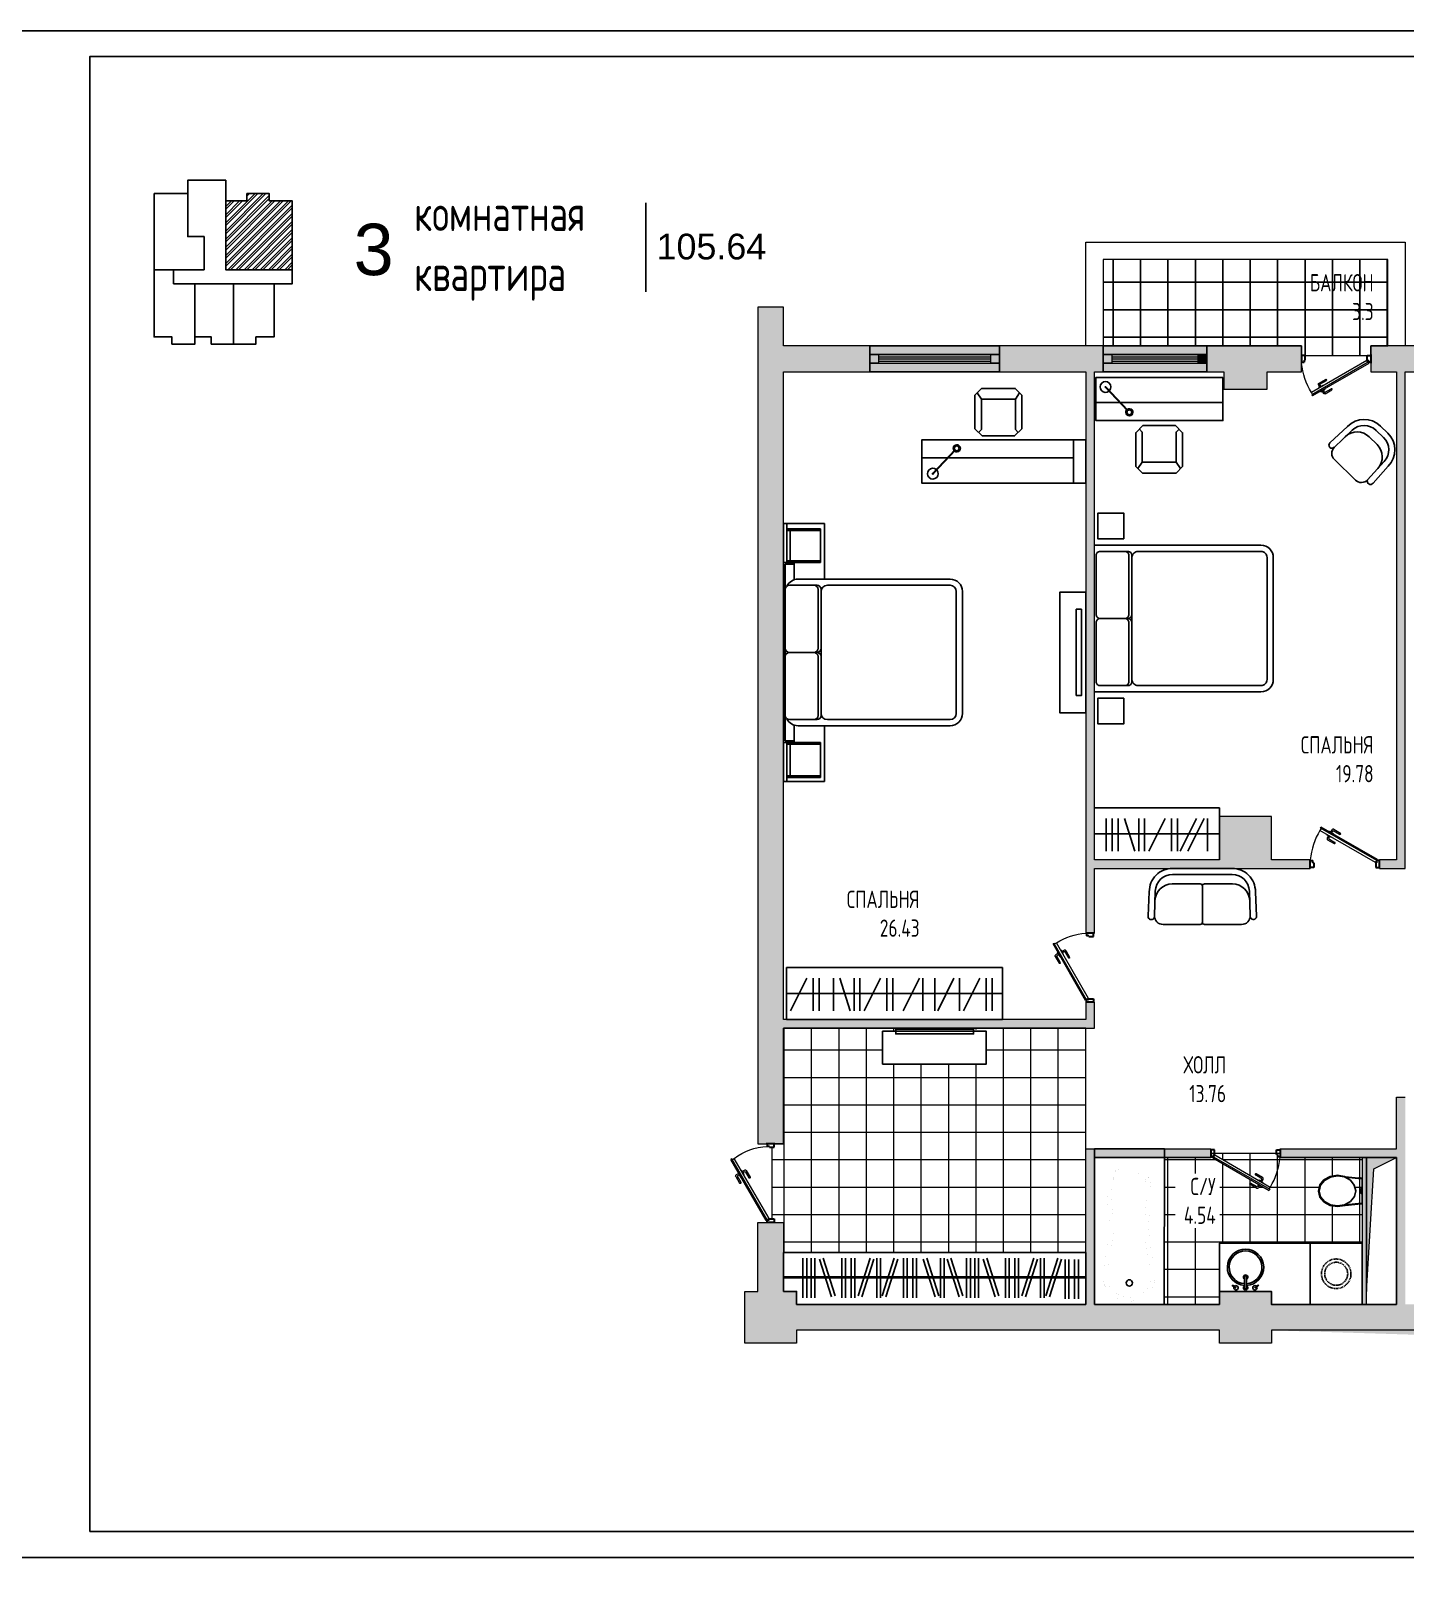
# Model space of a CAD drawing. Header units: millimetres. Extents: x -7516 to 14738, y -3327 to 3625.
# Drawn here: x 3608 to 3875.4, y 3325.3 to 3624.8 of the extents above; entities that cross this region are included whole.
import ezdxf

# ---------------------------------------------------------------- set-up
doc = ezdxf.new("R2010")
doc.units = ezdxf.units.MM
doc.header["$LTSCALE"] = 1.5
doc.linetypes.add('ACAD_ISO02W100', pattern=[15, 12, -3])
for name, color, linetype, lineweight in [('КАНАЛ', 38, 'Continuous', 30), ('новый план', 6, 'Continuous', 30), ('ОКОННЫЕ ПРОЕМЫ', 20, 'Continuous', 30), ('ОКОШКИ', 130, 'Continuous', 30), ('СТЕНЫ', 30, 'Continuous', 30)]:
    doc.layers.add(name, color=color, linetype=linetype, lineweight=lineweight)
for name, color, linetype in [('кафель', 9, 'Continuous'), ('МЕБЕЛЬ ОСНОВ', 7, 'Continuous'), ('Основные тонкие', 7, 'Continuous')]:
    doc.layers.add(name, color=color, linetype=linetype)
doc.styles.add('ARIAL', font='arial.ttf')
doc.styles.add('style1', font='txt.shx', dxfattribs={"width": 0.7, "height": 2.5})
doc.styles.add('СГЕНЕРИР_СТИЛЬ_1', font='txt.shx', dxfattribs={"width": 0.7})
pattern_1 = [(90, (-4742.482, -2686.2717), (-5.334, 0), []), (180, (-4742.482, -2686.2717), (-4e-16, -5.334), [])]

# ---------------------------------------------------------------- blocks, each defined once
blk = doc.blocks.new('двери наружные')
at = {"color": 0}
for p, q in [((3657.409, 2612.773), (3657.909, 2612.773)), ((3657.458, 2612.573), (3657.458, 2612.773)), ((3657.458, 2612.773), (3657.859, 2612.773)), ((3657.732, 2612.624), (3657.859, 2612.624)), ((3657.859, 2612.773), (3657.859, 2612.624)), ((3657.732, 2612.573), (3657.458, 2612.573)), ((3657.409, 2608.223), (3657.909, 2608.223)), ((3657.732, 2608.423), (3657.458, 2608.423)), ((3657.458, 2608.423), (3657.458, 2608.223)), ((3657.458, 2608.223), (3657.859, 2608.223)), ((3657.732, 2608.372), (3657.859, 2608.372)), ((3657.859, 2608.223), (3657.859, 2608.372))]:
    blk.add_line(p, q, dxfattribs=at)
at = {"color": 0, "lineweight": 9}
for p, q in [((3657.732, 2612.623), (3657.732, 2612.573)), ((3657.75, 2608.439), (3659.762, 2611.925)), ((3657.919, 2608.331), (3659.956, 2611.859)), ((3659.876, 2611.859), (3659.762, 2611.925)), ((3659.069, 2611.223), (3658.847, 2610.838)), ((3659.135, 2611.179), (3658.915, 2610.798)), ((3659.259, 2611.107), (3659.135, 2611.179)), ((3659.298, 2611.176), (3659.17, 2611.25)), ((3659.195, 2610.996), (3659.341, 2611.25)), ((3659.218, 2610.983), (3659.195, 2610.996)), ((3659.298, 2611.176), (3659.239, 2611.21)), ((3659.341, 2611.25), (3659.365, 2611.236)), ((3659.605, 2610.908), (3659.385, 2610.527)), ((3659.414, 2610.87), (3659.393, 2610.882)), ((3659.56, 2611.123), (3659.414, 2610.87)), ((3659.675, 2610.872), (3659.453, 2610.488)), ((3659.481, 2610.979), (3659.605, 2610.908)), ((3659.52, 2611.048), (3659.648, 2610.974)), ((3659.54, 2611.135), (3659.56, 2611.123)), ((3657.732, 2608.373), (3657.732, 2608.423)), ((3657.864, 2608.373), (3657.75, 2608.439)), ((3657.919, 2608.331), (3657.859, 2608.365))]:
    blk.add_line(p, q, dxfattribs=at)
at = {"color": 0, "lineweight": 0}
for p, q in [((3657.859, 2608.365), (3659.897, 2611.894)), ((3659.897, 2611.894), (3659.956, 2611.859))]:
    blk.add_line(p, q, dxfattribs=at)
at = {"color": 0}
blk.add_circle((3657.784, 2608.394), 0.0212, dxfattribs=at)
at = {"color": 0, "lineweight": 0}
blk.add_arc((3657.741, 2609.364), 3.262, 51.71073, 87.89272, dxfattribs=at)
at = {"color": 0, "lineweight": 9}
for centre, major_axis, start_param, end_param in [((3658.881, 2610.818), (-0.0381, -0.0102), 5.497787, 8.63938), ((3659.133, 2611.186), (0.0192, -0.0715), 2.356194, 3.926991), ((3659.611, 2610.91), (-0.0715, -0.0192), 2.356194, 3.926991), ((3659.419, 2610.507), (-0.0381, -0.0102), 5.497787, 8.63938)]:
    blk.add_ellipse(centre, major_axis=major_axis, ratio=1, start_param=start_param, end_param=end_param, dxfattribs=at)
blk = doc.blocks.new('дв.внутренние')
at = {"color": 7}
for p, q in [((3645.724, 2613.176), (3645.724, 2612.676)), ((3645.924, 2613.127), (3645.724, 2613.127)), ((3645.724, 2613.127), (3645.724, 2612.725)), ((3645.724, 2612.725), (3645.873, 2612.725)), ((3645.873, 2612.852), (3645.873, 2612.725)), ((3645.874, 2612.852), (3645.924, 2612.852)), ((3645.924, 2612.852), (3645.924, 2613.127)), ((3649.524, 2612.849), (3649.524, 2613.127)), ((3649.574, 2612.849), (3649.524, 2612.849)), ((3649.525, 2613.127), (3649.725, 2613.127)), ((3649.575, 2612.849), (3649.575, 2612.725)), ((3649.724, 2612.725), (3649.575, 2612.725)), ((3649.724, 2613.176), (3649.724, 2612.676)), ((3649.724, 2613.127), (3649.724, 2612.725))]:
    blk.add_line(p, q, dxfattribs=at)
at = {"color": 7, "lineweight": 9}
for p, q in [((3645.832, 2612.665), (3645.866, 2612.725)), ((3645.832, 2612.665), (3649.097, 2610.78)), ((3645.866, 2612.725), (3649.131, 2610.84)), ((3645.874, 2612.72), (3645.94, 2612.834)), ((3645.94, 2612.834), (3649.162, 2610.974)), ((3648.718, 2611.517), (3648.333, 2611.739)), ((3648.368, 2610.91), (3647.983, 2611.132)), ((3648.403, 2610.981), (3648.023, 2611.2)), ((3648.674, 2611.451), (3648.294, 2611.67)), ((3648.365, 2611.171), (3648.377, 2611.192)), ((3648.619, 2611.025), (3648.365, 2611.171)), ((3648.475, 2611.105), (3648.403, 2610.981)), ((3648.543, 2611.065), (3648.469, 2610.937)), ((3648.478, 2611.367), (3648.492, 2611.391)), ((3648.492, 2611.391), (3648.745, 2611.244)), ((3648.603, 2611.327), (3648.674, 2611.451)), ((3648.631, 2611.046), (3648.619, 2611.025)), ((3648.671, 2611.287), (3648.745, 2611.415)), ((3648.671, 2611.287), (3648.705, 2611.346)), ((3648.745, 2611.244), (3648.732, 2611.22)), ((3649.096, 2610.86), (3649.162, 2610.974)), ((3649.131, 2610.84), (3649.097, 2610.78))]:
    blk.add_line(p, q, dxfattribs=at)
at = {"color": 7}
blk.add_circle((3645.895, 2612.8), 0.0212, dxfattribs=at)
at = {"color": 7, "lineweight": 9}
blk.add_arc((3645.753, 2613.045), 3.989, 328.7313, 354.65578, dxfattribs=at)
for centre, major_axis, start_param, end_param in [((3648.314, 2611.704), (-0.0102, 0.0381), 5.497787, 8.63938), ((3648.003, 2611.166), (-0.0102, 0.0381), 5.497787, 8.63938), ((3648.405, 2610.974), (-0.0192, 0.0715), 2.356194, 3.926991), ((3648.681, 2611.452), (-0.0715, -0.0192), 2.356194, 3.926991)]:
    blk.add_ellipse(centre, major_axis=major_axis, ratio=1, start_param=start_param, end_param=end_param, dxfattribs=at)
blk = doc.blocks.new('шщш')
at = {"layer": 'МЕБЕЛЬ ОСНОВ', "color": 7}
for p, q in [((5105.24, 3644.65), (5107.2, 3644.85)), ((5105.29, 3644.7), (5105.24, 3644.66)), ((5105.24, 3644.66), (5105.4, 3644.67)), ((5105.24, 3644.66), (5105.24, 3643.53)), ((5105.24, 3644.65), (5105.24, 3643.53)), ((5105.29, 3644.61), (5105.24, 3644.65)), ((5107.13, 3644.79), (5105.29, 3644.61)), ((5105.37, 3644.71), (5105.29, 3644.7)), ((5105.34, 3644.7), (5107.55, 3644.92)), ((5106.13, 3643.85), (5106.58, 3644.42)), ((5106.58, 3644.42), (5107.27, 3644.8)), ((5107.17, 3644.83), (5107.23, 3644.87)), ((5107.23, 3644.87), (5108.08, 3645.01)), ((5107.27, 3644.8), (5108.08, 3644.94)), ((5108.08, 3645.01), (5108.92, 3644.88)), ((5108.08, 3644.94), (5108.89, 3644.81)), ((5108.89, 3644.81), (5109.58, 3644.44)), ((5108.92, 3644.88), (5109.64, 3644.49)), ((5109.58, 3644.44), (5110.04, 3643.87)), ((5109.64, 3644.49), (5110.12, 3643.9)), ((5105.24, 3643.53), (5105.24, 3642.85)), ((5105.39, 3643.47), (5105.24, 3643.53)), ((5105.24, 3642.85), (5105.39, 3642.91)), ((5105.24, 3642.85), (5105.24, 3641.74)), ((5105.39, 3642.91), (5105.39, 3643.47)), ((5105.44, 3643.37), (5105.44, 3643.2)), ((5105.51, 3643.28), (5105.44, 3643.37)), ((5105.44, 3643.2), (5105.44, 3643.34)), ((5105.44, 3643.34), (5105.44, 3643.01)), ((5105.44, 3643.01), (5105.51, 3643.1)), ((5105.51, 3643.1), (5105.51, 3643.28)), ((5105.97, 3643.19), (5106.13, 3643.85)), ((5106.14, 3642.52), (5105.97, 3643.19)), ((5106.6, 3641.96), (5106.14, 3642.52)), ((5110.05, 3642.54), (5109.6, 3641.97)), ((5110.13, 3642.51), (5109.66, 3641.92)), ((5110.04, 3643.87), (5110.21, 3643.21)), ((5110.21, 3643.21), (5110.05, 3642.54)), ((5110.12, 3643.9), (5110.29, 3643.21)), ((5110.29, 3643.21), (5110.13, 3642.51)), ((5105.24, 3641.74), (5105.29, 3641.79)), ((5105.24, 3641.74), (5105.29, 3641.7)), ((5105.64, 3641.7), (5105.24, 3641.74)), ((5105.29, 3641.79), (5107.13, 3641.6)), ((5105.29, 3641.7), (5105.59, 3641.66)), ((5105.59, 3641.66), (5105.64, 3641.7)), ((5105.64, 3641.7), (5105.64, 3641.7)), ((5107.29, 3641.58), (5106.6, 3641.96)), ((5107.26, 3641.52), (5107.18, 3641.56)), ((5108.1, 3641.38), (5107.26, 3641.52)), ((5108.1, 3641.46), (5107.29, 3641.58)), ((5108.91, 3641.59), (5108.1, 3641.46)), ((5108.95, 3641.53), (5108.1, 3641.38)), ((5109.6, 3641.97), (5108.91, 3641.59)), ((5109.66, 3641.92), (5108.95, 3641.53))]:
    blk.add_line(p, q, dxfattribs=at)
at = {"layer": 'МЕБЕЛЬ ОСНОВ', "color": 7, "ltscale": 1.5}
blk.add_lwpolyline([(5107.18, 3641.56), (5105.64, 3641.7)], dxfattribs=at)
blk = doc.blocks.new('ЩШШ')
for p, q in [((4815.26, 2999.62), (4845.16, 2999.62)), ((4815.26, 2994.87), (4815.26, 2999.62)), ((4819.78, 2999.24), (4815.26, 2999.24)), ((4815.74, 2999.24), (4815.74, 2995.34)), ((4815.93, 2999.24), (4815.93, 2995.34)), ((4819.59, 2998.86), (4815.93, 2998.86)), ((4819.59, 2999.24), (4819.59, 2995.34)), ((4819.78, 2999.62), (4819.78, 2998.39)), ((4819.78, 2999.24), (4819.78, 2995.34)), ((4830.21, 2999.43), (4819.97, 2999.43)), ((4819.97, 2999.43), (4819.97, 2998.39)), ((4822.43, 2998.96), (4822.43, 2995.75)), ((4822.91, 2999.43), (4829.73, 2999.43)), ((4830.21, 2999.43), (4840.44, 2999.43)), ((4830.21, 2998.96), (4830.21, 2995.56)), ((4830.21, 2998.96), (4830.21, 2995.56)), ((4837.99, 2998.96), (4837.99, 2995.75)), ((4840.44, 2999.43), (4840.44, 2998.39)), ((4840.64, 2999.62), (4840.64, 2998.39)), ((4840.64, 2999.24), (4840.64, 2995.34)), ((4840.64, 2999.24), (4845.16, 2999.24)), ((4840.83, 2999.24), (4840.83, 2995.34)), ((4840.83, 2998.86), (4844.32, 2998.86)), ((4844.32, 2999.24), (4844.32, 2995.34)), ((4844.51, 2999.24), (4844.51, 2995.34)), ((4845.16, 2994.87), (4845.16, 2999.62)), ((4821.79, 2998.39), (4819.78, 2998.39)), ((4821.72, 2997.95), (4821.72, 2980.34)), ((4838.63, 2998.39), (4840.64, 2998.39)), ((4838.7, 2980.34), (4838.7, 2997.95)), ((4819.78, 2995.34), (4815.74, 2995.34)), ((4822.91, 2995.62), (4829.73, 2995.62)), ((4822.91, 2995.28), (4829.73, 2995.28)), ((4837.27, 2995.28), (4823.15, 2995.28)), ((4837.51, 2995.62), (4830.69, 2995.62)), ((4837.51, 2995.28), (4830.69, 2995.28)), ((4840.64, 2995.34), (4844.51, 2995.34)), ((4821.72, 2994.87), (4815.26, 2994.87)), ((4822.43, 2994.56), (4822.43, 2980.34)), ((4837.99, 2980.34), (4837.99, 2994.56)), ((4838.7, 2994.87), (4845.16, 2994.87)), ((4823.15, 2979.62), (4837.27, 2979.62)), ((4823.15, 2978.91), (4837.27, 2978.91))]:
    blk.add_line(p, q)
for centre, radius, start, end in [((4823.15, 2997.95), 1.43, 116.1111, 180), ((4822.91, 2998.96), 0.476, 90, 180), ((4829.73, 2998.96), 0.476, 0, 90), ((4830.69, 2998.96), 0.476, 90, 180), ((4837.51, 2998.96), 0.476, 0, 90), ((4837.27, 2997.95), 1.43, 0, 63.8889), ((4822.91, 2996.1), 0.476, 180, 270), ((4822.91, 2995.75), 0.476, 180, 270), ((4823.15, 2994.56), 0.714, 90, 180), ((4829.73, 2996.1), 0.476, 270, 0), ((4829.73, 2995.75), 0.476, 270, 0), ((4830.69, 2996.1), 0.476, 180, 270), ((4830.69, 2995.75), 0.476, 180, 270), ((4837.27, 2994.56), 0.714, 0, 90), ((4837.51, 2996.1), 0.476, 270, 0), ((4837.51, 2995.75), 0.476, 270, 0), ((4823.15, 2980.34), 1.43, 180, 270), ((4823.15, 2980.34), 0.714, 180, 270), ((4837.27, 2980.34), 0.714, 270, 0), ((4837.27, 2980.34), 1.43, 270, 0)]:
    blk.add_arc(centre, radius, start, end)
blk = doc.blocks.new('нгг')
for p, q in [((5062.88, 3638.96), (5064.08, 3638.96)), ((5062.84, 3637.16), (5064.11, 3637.16)), ((5062.88, 3638.26), (5064.08, 3638.26)), ((5060.18, 3636.26), (5060.06, 3633.46)), ((5060.88, 3636.34), (5060.78, 3633.46)), ((5066.07, 3636.34), (5066.18, 3633.46)), ((5066.78, 3636.26), (5066.89, 3633.63)), ((5061.78, 3632.46), (5065.18, 3632.46))]:
    blk.add_line(p, q)
for centre, radius, start, end in [((5062.88, 3636.26), 2.7, 90, 180), ((5064.08, 3636.26), 2.7, 0, 90), ((5062.84, 3635.16), 2, 90, 177.9546), ((5062.88, 3636.26), 2, 90, 177.9546), ((5064.08, 3636.26), 2, 2.0454, 90), ((5064.11, 3635.16), 2, 2.0454, 90), ((5060.42, 3633.47), 0.36, 180.9704, 359.4139), ((5061.78, 3633.46), 1, 180, 270), ((5065.18, 3633.46), 1, 270, 0), ((5066.53, 3633.58), 0.367, 198.1122, 8.28)]:
    blk.add_arc(centre, radius, start, end)

msp = doc.modelspace()

# ---------------------------------------------------------------- hatches: boundary and pattern name
at = {"layer": 'КАНАЛ', "ltscale": 1.5, "true_color": 0x939598}
h = msp.add_hatch(color=252, dxfattribs=at)
h.dxf.hatch_style = 1
h.paths.add_polyline_path([(3867.87, 3405.55), (3867.03, 3405.55), (3867.03, 3376.99), (3867.87, 3376.99), (3867.87, 3403.03)])
at = {"layer": 'КАНАЛ', "ltscale": 1.5, "true_color": 0x000000}
h = msp.add_hatch(color=18, dxfattribs=at)
h.dxf.hatch_style = 1
h.paths.add_polyline_path([(3873.75, 3405.55), (3873.75, 3405.55), (3867.87, 3405.55), (3867.87, 3379.51), (3867.87, 3376.98), (3869.29, 3403.34)])
at = {"layer": 'кафель', "lineweight": 0, "ltscale": 1.5, "true_color": 0x939598}
h = msp.add_hatch(dxfattribs=at)
h.set_pattern_fill('ANSI37', color=252, scale=1.68, angle=45)
h.set_pattern_definition(pattern_1)
h.paths.add_polyline_path([(3813.27, 3387.07), (3813.27, 3407.23), (3813.27, 3430.75), (3754.47, 3430.75), (3754.47, 3408.24), (3752.62, 3408.24), (3752.62, 3407.56), (3752.16, 3407.56), (3752.16, 3393.62), (3752.62, 3393.62), (3752.62, 3392.95), (3754.47, 3392.95), (3754.47, 3387.07)])
h.paths.add_polyline_path([(3773.73, 3423.76), (3773.73, 3430.14), (3776.3, 3430.14), (3776.3, 3430.56), (3791.43, 3430.56), (3793.89, 3430.14), (3793.89, 3423.76)], flags=16)
h = msp.add_hatch(dxfattribs=at)
h.set_pattern_fill('ANSI37', color=252, scale=1.68, angle=45)
h.set_pattern_definition(pattern_1)
edge = h.paths.add_edge_path()
edge.add_ellipse((3846.63, 3399.83), major_axis=(-0.176, 0.176), ratio=1, start_angle=105.0001, end_angle=195.0001, ccw=False)
edge.add_line((3846.51, 3399.62), (3845.16, 3400.39))
edge.add_ellipse((3845.28, 3400.48), major_axis=(-0.0938, 0.0938), ratio=1, start_angle=-74.9999, end_angle=105.0001, ccw=False)
edge.add_line((3845.35, 3400.59), (3846.63, 3399.85))
edge.add_line((3846.63, 3399.85), (3846.87, 3400.28))
edge.add_line((3846.87, 3400.28), (3846.5, 3400.5))
edge.add_line((3846.5, 3400.5), (3846.54, 3400.57))
edge.add_line((3846.54, 3400.57), (3837.99, 3405.51))
edge.add_line((3837.99, 3405.51), (3838.1, 3405.72))
edge.add_line((3838.1, 3405.72), (3837.63, 3405.72))
edge.add_line((3837.63, 3405.72), (3837.63, 3405.55))
edge.add_line((3837.63, 3405.55), (3828.57, 3405.55))
edge.add_line((3828.57, 3405.55), (3828.55, 3376.99))
edge.add_line((3828.55, 3376.99), (3839.31, 3376.99))
edge.add_line((3839.31, 3376.99), (3839.31, 3379.51))
edge.add_line((3839.31, 3379.51), (3839.31, 3388.92))
edge.add_line((3839.31, 3388.92), (3841.51, 3388.92))
edge.add_line((3841.51, 3388.92), (3847.18, 3388.92))
edge.add_line((3847.18, 3388.92), (3856.95, 3388.92))
edge.add_line((3856.95, 3388.92), (3856.95, 3388.92))
edge.add_line((3856.95, 3388.92), (3867.03, 3388.92))
edge.add_line((3867.03, 3388.92), (3867.03, 3388.92))
edge.add_line((3867.03, 3388.92), (3867.03, 3405.55))
edge.add_line((3867.03, 3405.55), (3851.06, 3405.55))
edge.add_arc((3840.92, 3405.73), 10.15, 324.4766, 358.9771, ccw=False)
edge.add_line((3849.18, 3399.83), (3848.96, 3399.45))
edge.add_line((3848.96, 3399.45), (3849.07, 3399.38))
edge.add_line((3849.07, 3399.38), (3848.96, 3399.18))
edge.add_line((3848.96, 3399.18), (3847.4, 3400.08))
edge.add_line((3847.4, 3400.08), (3847.35, 3400))
edge.add_line((3847.35, 3400), (3847.1, 3400.15))
edge.add_line((3847.1, 3400.15), (3846.82, 3399.66))
h.paths.add_polyline_path([(3867.03, 3399.65), (3866.77, 3399.55), (3866.77, 3398.6), (3867.02, 3398.51), (3867.02, 3398.51)], flags=17)
h.paths.add_polyline_path([(3858.83, 3397.88), (3858.54, 3399.05), (3858.81, 3400.21), (3859.6, 3401.2), (3860.8, 3401.87), (3862.21, 3402.11), (3863.63, 3401.89), (3863.77, 3401.81), (3866.35, 3401.58), (3866.43, 3401.64), (3866.95, 3401.59), (3867.03, 3401.52), (3866.35, 3401.58), (3863.77, 3401.81), (3863.63, 3401.89), (3862.21, 3402.11), (3860.8, 3401.87), (3859.6, 3401.2), (3858.81, 3400.21), (3858.54, 3399.05), (3858.83, 3397.88), (3859.64, 3396.9), (3860.84, 3396.25), (3862.26, 3396.02), (3863.68, 3396.26), (3863.74, 3396.29), (3867.03, 3396.62), (3866.95, 3396.54), (3866.84, 3396.53), (3863.15, 3396.17), (3862.26, 3396.02), (3860.84, 3396.25), (3859.64, 3396.9)])
h.paths.add_polyline_path([(3858.96, 3397.93), (3858.68, 3399.05), (3858.94, 3400.17), (3859.71, 3401.12), (3860.86, 3401.76), (3862.22, 3401.99), (3863.58, 3401.77), (3864.74, 3401.15), (3865.52, 3400.2), (3865.8, 3399.08), (3865.53, 3397.96), (3864.77, 3397.01), (3863.62, 3396.37), (3862.26, 3396.14), (3860.9, 3396.36), (3859.74, 3396.98)], flags=16)
h.paths.add_polyline_path([(3866.57, 3398.93), (3866.57, 3399.22), (3866.69, 3399.38), (3866.69, 3398.82), (3866.69, 3398.77)], flags=16)
edge = h.paths.add_edge_path()
edge.add_ellipse((3846.33, 3402.29), major_axis=(-0.0938, 0.0938), ratio=1, start_angle=-74.9999, end_angle=105.0001, ccw=False)
edge.add_line((3846.39, 3402.4), (3847.73, 3401.63))
edge.add_ellipse((3847.56, 3401.44), major_axis=(0.176, 0.176), ratio=1, start_angle=-74.9999, end_angle=15.0001, ccw=False)
edge.add_line((3847.78, 3401.31), (3847.53, 3400.88))
edge.add_line((3847.53, 3400.88), (3847.78, 3400.74))
edge.add_line((3847.78, 3400.74), (3847.73, 3400.67))
edge.add_line((3847.73, 3400.67), (3849.18, 3399.83))
edge.add_arc((3840.92, 3405.73), 10.15, 324.4765, 358.9771)
edge.add_arc((3840.92, 3405.73), 10.15, 358.9771, 359.9259)
edge.add_line((3851.07, 3405.72), (3850.56, 3405.72))
edge.add_line((3850.56, 3405.72), (3850.56, 3406.14))
edge.add_line((3850.56, 3406.14), (3850.39, 3406.14))
edge.add_line((3850.39, 3406.14), (3850.39, 3406.39))
edge.add_line((3850.39, 3406.39), (3838.3, 3406.39))
edge.add_line((3838.3, 3406.39), (3838.3, 3406.14))
edge.add_line((3838.3, 3406.14), (3838.13, 3406.14))
edge.add_line((3838.13, 3406.14), (3838.13, 3405.97))
edge.add_arc((3838.2, 3405.97), 0.0714, -29.9999, 180.0001, ccw=False)
edge.add_line((3838.26, 3405.93), (3838.35, 3406.08))
edge.add_line((3838.35, 3406.08), (3846.88, 3401.16))
edge.add_line((3846.88, 3401.16), (3846.93, 3401.23))
edge.add_line((3846.93, 3401.23), (3847.3, 3401.02))
edge.add_line((3847.3, 3401.02), (3847.54, 3401.43))
edge.add_line((3847.54, 3401.43), (3846.21, 3402.2))
h.paths.add_polyline_path([(3830.64, 3391.81), (3839.38, 3391.81), (3839.38, 3402.45), (3830.64, 3402.45)], flags=16)
at = {"layer": 'МЕБЕЛЬ ОСНОВ', "ltscale": 1.5, "true_color": 0x636466}
h = msp.add_hatch(dxfattribs=at)
h.set_pattern_fill('ANSI32', color=251, scale=0.117607)
h.set_pattern_definition([(45, (-1422.713, -179.0103), (-0.79210748, 0.79210748), []), (45, (-1422.185, -179.0103), (-0.79210748, 0.79210748), [])])
h.paths.add_polyline_path([(3658.87, 3578.28), (3658.87, 3591.69), (3654.4, 3591.69), (3654.4, 3593.1), (3650.05, 3593.1), (3650.05, 3591.69), (3645.93, 3591.69), (3645.93, 3578.28)])
at = {"layer": 'МЕБЕЛЬ ОСНОВ', "ltscale": 1.5, "true_color": 0x939598}
h = msp.add_hatch(dxfattribs=at)
h.set_pattern_fill('ANSI37', color=252, scale=1.68, angle=45)
h.set_pattern_definition(pattern_1)
h.paths.add_polyline_path([(3872.07, 3580.27), (3816.63, 3580.27), (3816.63, 3563.47), (3855.27, 3563.47), (3855.27, 3561.62), (3868.71, 3561.62), (3868.71, 3561.79), (3868.71, 3563.47), (3872.07, 3563.48)])
at = {"layer": 'МЕБЕЛЬ ОСНОВ', "ltscale": 1.5, "true_color": 0x636466}
h = msp.add_hatch(color=251, dxfattribs=at)
h.dxf.hatch_style = 1
h.paths.add_polyline_path([(3836.79, 3561.79), (3835.11, 3561.79), (3835.11, 3560.11), (3836.79, 3560.11)])
at = {"layer": 'ОКОННЫЕ ПРОЕМЫ', "lineweight": 20, "ltscale": 1.5, "true_color": 0x939598}
h = msp.add_hatch(color=252, dxfattribs=at)
h.dxf.hatch_style = 1
h.paths.add_polyline_path([(3813.27, 3376.99), (3813.27, 3407.23), (3837.63, 3407.23), (3837.63, 3405.55), (3814.95, 3405.55), (3814.95, 3376.99), (3839.31, 3376.99), (3839.31, 3379.51), (3849.39, 3379.51), (3849.39, 3376.99), (3873.75, 3376.98), (3873.75, 3405.55), (3851.07, 3405.55), (3851.07, 3407.23), (3873.75, 3407.23), (3873.75, 3417.32), (3875.43, 3417.32), (3875.43, 3376.99), (3931.71, 3376.99), (3931.71, 3379.51), (3934.23, 3461.83), (3931.71, 3461.83), (3931.71, 3471.91), (3934.23, 3471.91), (3934.23, 3555.07), (3932.55, 3555.07), (3932.55, 3558.43), (3917.43, 3558.43), (3917.43, 3563.47), (3940.95, 3563.47), (3940.95, 3555.07), (3939.27, 3471.91), (3941.79, 3471.91), (3941.79, 3461.83), (3939.27, 3461.83), (3939.27, 3379.51), (3941.79, 3379.51), (3941.79, 3369.43), (3931.71, 3369.43), (3849.39, 3371.95), (3849.39, 3369.43), (3839.31, 3369.43), (3839.31, 3371.95), (3756.99, 3371.95), (3756.99, 3369.43), (3746.91, 3369.43), (3746.91, 3379.51), (3749.43, 3379.51), (3749.43, 3392.95), (3754.47, 3392.95), (3754.47, 3379.51), (3756.99, 3379.51), (3756.99, 3376.99)])
h.paths.add_polyline_path([(3754.47, 3432.43), (3813.27, 3432.43), (3813.27, 3435.79), (3814.95, 3435.79), (3814.95, 3430.75), (3754.47, 3430.75), (3754.47, 3408.24), (3749.43, 3408.24), (3749.43, 3571.03), (3754.47, 3571.03), (3754.47, 3563.47), (3771.27, 3563.47), (3771.27, 3558.43), (3754.47, 3558.43)])
h.paths.add_polyline_path([(3836.79, 3563.47), (3836.79, 3558.43), (3840.15, 3558.43), (3840.15, 3555.07), (3848.55, 3555.07), (3848.55, 3558.43), (3855.27, 3558.43), (3855.27, 3563.47)], flags=16)
h.paths.add_polyline_path([(3814.95, 3558.43), (3814.95, 3463.51), (3839.31, 3463.51), (3839.31, 3471.91), (3849.39, 3471.91), (3849.39, 3463.51), (3856.95, 3463.51), (3856.95, 3461.83), (3814.95, 3461.83), (3814.95, 3449.23), (3813.27, 3449.23), (3813.27, 3558.43), (3796.47, 3558.43), (3771.27, 3558.43), (3771.27, 3563.47), (3796.47, 3563.47), (3816.63, 3563.47), (3836.79, 3563.47), (3836.79, 3558.43)], flags=17)
h.paths.add_polyline_path([(3875.43, 3558.43), (3875.43, 3461.83), (3870.39, 3461.83), (3870.39, 3463.51), (3873.75, 3463.51), (3873.75, 3558.43), (3868.71, 3558.43), (3868.71, 3563.47), (3892.23, 3563.47), (3917.43, 3563.47), (3917.43, 3558.43), (3892.23, 3558.43)], flags=17)

# ---------------------------------------------------------------- linework, layer by layer
at = {"color": 252, "lineweight": 0, "true_color": 0x939598}
for p, q in [((3772.95, 3561.79), (3794.79, 3561.79)), ((3772.95, 3561.37), (3794.79, 3561.37)), ((3816.63, 3561.79), (3836.79, 3561.79)), ((3818.31, 3561.37), (3835.11, 3561.37)), ((3772.95, 3560.94), (3794.79, 3560.94)), ((3772.95, 3560.52), (3794.79, 3560.52)), ((3772.95, 3560.11), (3794.79, 3560.11)), ((3816.63, 3560.11), (3836.79, 3560.11)), ((3818.31, 3560.95), (3835.11, 3560.95)), ((3818.31, 3560.53), (3835.11, 3560.53))]:
    msp.add_line(p, q, dxfattribs=at)
for p, q in [((3800.4, 3554.34), (3799.56, 3553.09)), ((3839.95, 3552.44), (3815.25, 3552.44)), ((3810.9, 3541.67), (3781.36, 3541.67)), ((3831.68, 3539.59), (3830.85, 3540.84)), ((3839.31, 3473.59), (3814.95, 3473.59)), ((3817.25, 3465.17), (3817.25, 3471.54)), ((3818.41, 3465.17), (3818.41, 3471.54)), ((3819.57, 3465.17), (3819.57, 3471.54)), ((3822.82, 3465.17), (3820.82, 3471.54)), ((3823.56, 3465.17), (3823.56, 3471.54)), ((3824.72, 3465.17), (3824.72, 3471.54)), ((3825.52, 3465.17), (3828.69, 3471.54)), ((3829.95, 3465.17), (3829.95, 3471.54)), ((3831.11, 3465.17), (3831.11, 3471.54)), ((3831.65, 3465.17), (3834.82, 3471.54)), ((3833.13, 3465.17), (3836.3, 3471.54)), ((3836.96, 3465.17), (3836.96, 3471.54)), ((3839.31, 3463.51), (3839.31, 3473.59)), ((3839.31, 3468.55), (3814.95, 3468.55)), ((3835.95, 3451.33), (3835.95, 3458.38)), ((3755.8, 3434.09), (3758.97, 3440.46)), ((3760.22, 3434.09), (3760.22, 3440.46)), ((3761.38, 3434.09), (3761.38, 3440.46)), ((3764.18, 3434.09), (3764.18, 3440.46)), ((3767.42, 3434.09), (3765.43, 3440.46)), ((3768.17, 3434.09), (3768.17, 3440.46)), ((3769.33, 3434.09), (3769.33, 3440.46)), ((3770.13, 3434.09), (3773.3, 3440.46)), ((3774.55, 3434.09), (3774.55, 3440.46)), ((3775.71, 3434.09), (3775.71, 3440.46)), ((3777.74, 3434.09), (3780.91, 3440.46)), ((3781.56, 3434.09), (3781.56, 3440.46)), ((3783.91, 3434.09), (3783.91, 3440.46)), ((3784.45, 3434.09), (3787.61, 3440.46)), ((3788.68, 3434.09), (3788.68, 3440.46)), ((3789.49, 3434.09), (3792.66, 3440.46)), ((3793.91, 3434.09), (3793.91, 3440.46)), ((3795.07, 3434.09), (3795.07, 3440.46)), ((3797.05, 3437.47), (3755.05, 3437.47)), ((3758.23, 3385.96), (3758.23, 3378.28)), ((3758.97, 3385.96), (3758.97, 3378.28)), ((3759.82, 3385.96), (3759.82, 3378.28)), ((3760.57, 3385.96), (3760.57, 3378.28)), ((3761.47, 3385.78), (3763.8, 3378.47)), ((3762.17, 3386), (3764.51, 3378.69)), ((3765.77, 3385.96), (3765.77, 3378.28)), ((3766.52, 3385.96), (3766.52, 3378.28)), ((3767.61, 3385.96), (3767.61, 3378.28)), ((3768.35, 3385.96), (3768.35, 3378.28)), ((3771.32, 3386), (3768.99, 3378.69)), ((3772.03, 3385.78), (3769.7, 3378.47)), ((3772.59, 3385.96), (3772.59, 3378.28)), ((3773.33, 3385.96), (3773.33, 3378.28)), ((3775.96, 3386), (3773.62, 3378.69)), ((3776.67, 3385.78), (3774.33, 3378.47)), ((3777.77, 3385.96), (3777.77, 3378.28)), ((3778.51, 3385.96), (3778.51, 3378.28)), ((3779.6, 3385.96), (3779.6, 3378.28)), ((3780.34, 3385.96), (3780.34, 3378.28)), ((3781.64, 3385.78), (3783.97, 3378.47)), ((3782.35, 3386), (3784.68, 3378.69)), ((3784.98, 3385.96), (3784.98, 3378.28)), ((3785.72, 3385.96), (3785.72, 3378.28)), ((3786.28, 3385.78), (3788.61, 3378.47)), ((3786.98, 3386), (3789.32, 3378.69)), ((3790.08, 3385.96), (3790.08, 3378.28)), ((3790.83, 3385.96), (3790.83, 3378.28)), ((3791.67, 3385.96), (3791.67, 3378.28)), ((3792.42, 3385.96), (3792.42, 3378.28)), ((3793.32, 3385.78), (3795.65, 3378.47)), ((3794.03, 3386), (3796.36, 3378.69)), ((3797.63, 3385.96), (3797.63, 3378.28)), ((3798.37, 3385.96), (3798.37, 3378.28)), ((3799.46, 3385.96), (3799.46, 3378.28)), ((3800.2, 3385.96), (3800.2, 3378.28)), ((3803.17, 3386), (3800.84, 3378.69)), ((3803.88, 3385.78), (3801.55, 3378.47)), ((3804.44, 3385.96), (3804.44, 3378.28)), ((3805.18, 3385.96), (3805.18, 3378.28)), ((3807.81, 3386), (3805.48, 3378.69)), ((3808.52, 3385.78), (3806.19, 3378.47)), ((3809.25, 3385.74), (3809.25, 3378.07)), ((3810, 3385.74), (3810, 3378.07)), ((3811.08, 3385.74), (3811.08, 3378.07)), ((3811.83, 3385.74), (3811.83, 3378.07)), ((3813.27, 3382.36), (3754.47, 3382.36)), ((3754.47, 3382.14), (3813.27, 3382.14))]:
    msp.add_line(p, q)
at = {"ltscale": 0.5}
msp.add_line((3810.9, 3536.77), (3810.9, 3545.17), dxfattribs=at)
at = {"color": 18, "true_color": 0x000000}
for points in [[(3599.48, 3327.78), (4019.98, 3327.78), (4019.98, 3624.78), (3599.48, 3624.78)], [(3599.48, 3030.78), (4019.98, 3030.78), (4019.98, 3327.78), (3599.48, 3327.78)]]:
    msp.add_lwpolyline(points, close=True, dxfattribs=at)
at = {"color": 252, "lineweight": 0, "true_color": 0x939598}
for points in [[(3772.95, 3560.11), (3771.27, 3560.11), (3771.27, 3561.79), (3772.95, 3561.79)], [(3796.47, 3560.11), (3794.79, 3560.11), (3794.79, 3561.79), (3796.47, 3561.79)], [(3818.31, 3560.11), (3816.63, 3560.11), (3816.63, 3561.79), (3818.31, 3561.79)], [(3836.79, 3560.11), (3835.11, 3560.11), (3835.11, 3561.79), (3836.79, 3561.79)]]:
    msp.add_lwpolyline(points, close=True, dxfattribs=at)
for points in [[(3793.1, 3545.95), (3791.7, 3547.35), (3791.7, 3553.91), (3792.98, 3555.19), (3796.26, 3555.19), (3799.54, 3555.19), (3800.82, 3553.91), (3800.82, 3547.35), (3799.42, 3545.95), (3796.26, 3545.95)], [(3824.39, 3547.98), (3822.99, 3546.58), (3822.99, 3540.02), (3824.27, 3538.74), (3827.55, 3538.74), (3830.83, 3538.74), (3832.11, 3540.02), (3832.11, 3546.58), (3830.71, 3547.98), (3827.55, 3547.98)], [(3816.07, 3510.43), (3821.77, 3510.43)]]:
    msp.add_lwpolyline(points, close=True)
at = {"ltscale": 0.5}
for points in [[(3839.95, 3557.35), (3815.25, 3557.34), (3815.25, 3548.94), (3839.95, 3548.95)], [(3813.27, 3536.77), (3781.36, 3536.77), (3781.36, 3545.17), (3813.27, 3545.17)]]:
    msp.add_lwpolyline(points, close=True, dxfattribs=at)
for points in [[(3821.37, 3550.86), (3817.05, 3555.44, -1), (3817.15, 3555.53), (3821.48, 3550.95)], [(3787.79, 3543.25), (3783.47, 3538.67, 1), (3783.57, 3538.58), (3787.89, 3543.16)], [(3814.95, 3496.17), (3847.35, 3496.17, 0.414214), (3849.75, 3498.57), (3849.75, 3522.3, 0.414214), (3847.35, 3524.7), (3814.95, 3524.7)], [(3820.87, 3497.37, 0.414214), (3821.67, 3498.17), (3821.67, 3509.63, 0.414214), (3820.87, 3510.43, 0.414214), (3821.67, 3511.23), (3821.67, 3522.7, 0.414214), (3820.87, 3523.5)], [(3821.45, 3497.37, 0.414214), (3822.25, 3498.17), (3822.25, 3509.63, 0.414214), (3821.45, 3510.43, 0.414214), (3822.25, 3511.23), (3822.25, 3522.7, 0.414214), (3821.45, 3523.5)], [(3830.15, 3461.83, 0.414214), (3825.61, 3457.29), (3825.41, 3452.62, 1.24398), (3826.62, 3452.59, 0.414214), (3828.3, 3450.91), (3835.53, 3450.91, 0.414214), (3835.95, 3451.33, 0.414214), (3836.37, 3450.91), (3843.59, 3450.91, 0.414214), (3845.27, 3452.59)], [(3830.15, 3461.83), (3841.74, 3461.83, -0.414214), (3846.28, 3457.29), (3846.48, 3452.5, -1.079554), (3845.27, 3452.59), (3845.1, 3457.41, 0.403796), (3841.74, 3460.65), (3830.15, 3460.65, 0.403796), (3826.79, 3457.41), (3826.62, 3452.59)], [(3845.16, 3455.56, 0.403796), (3841.81, 3458.8), (3836.37, 3458.8, 0.414214), (3835.95, 3458.38, 0.414214), (3835.53, 3458.8), (3830.09, 3458.8, 0.403796), (3826.73, 3455.56)]]:
    msp.add_lwpolyline(points, format="xyb")
for points in [[(3792.12, 3554.34), (3792.96, 3553.09), (3799.56, 3553.09), (3799.56, 3547.21), (3800.12, 3546.65)], [(3792.4, 3546.65), (3792.96, 3547.21), (3792.96, 3553.09)], [(3823.41, 3539.59), (3824.25, 3540.84), (3830.85, 3540.84), (3830.85, 3546.72), (3831.41, 3547.28)], [(3823.69, 3547.28), (3824.25, 3546.72), (3824.25, 3540.84)]]:
    msp.add_lwpolyline(points)
msp.add_lwpolyline([(3847.35, 3523.5), (3823.45, 3523.5, 0.414214), (3822.25, 3522.3), (3822.25, 3498.57, 0.414214), (3823.45, 3497.37), (3847.35, 3497.37, 0.414214), (3848.55, 3498.57), (3848.55, 3522.3, 0.414214)], format="xyb", close=True)
for centre in [(3821.75, 3550.56), (3788.16, 3543.54)]:
    msp.add_circle(centre, 0.473)
for centre, radius, start, end in [((3817.1, 3555.48), 1.05, 317.1873, 309.5422), ((3821.75, 3550.56), 0.7, 139.1039, 127.6256), ((3788.16, 3543.54), 0.7, 232.3744, 220.8961), ((3783.52, 3538.62), 1.05, 50.4578, 42.8127), ((3783.52, 3538.62), 0.101, 90.2654, 3.0052)]:
    msp.add_arc(centre, radius, start, end)
at = {"layer": 'КАНАЛ', "color": 252, "lineweight": 20, "ltscale": 1.5, "true_color": 0x939598}
msp.add_lwpolyline([(3867.03, 3405.55), (3867.03, 3376.98), (3867.87, 3376.98), (3867.87, 3405.55), (3867.03, 3405.55)], dxfattribs=at)
at = {"layer": 'КАНАЛ', "color": 18, "lineweight": 20, "ltscale": 1.5, "true_color": 0x000000}
msp.add_lwpolyline([(3873.75, 3405.55), (3867.87, 3405.55), (3867.87, 3379.5), (3869.29, 3403.34), (3873.75, 3405.55)], dxfattribs=at)
at = {"layer": 'кафель', "color": 252, "lineweight": 20, "ltscale": 1.5, "true_color": 0x939598}
for points in [[(3855.27, 3561.62), (3868.71, 3561.62), (3868.71, 3563.47), (3872.07, 3563.48), (3872.07, 3580.27), (3816.63, 3580.27), (3816.63, 3563.47), (3855.27, 3563.47), (3855.27, 3561.62)], [(3837.63, 3406.39), (3851.07, 3406.39), (3851.07, 3405.55), (3873.75, 3405.55), (3873.74, 3376.98), (3849.39, 3376.98), (3849.39, 3379.51), (3839.31, 3379.51), (3839.31, 3376.99), (3814.95, 3376.99), (3814.95, 3405.55), (3837.63, 3405.55), (3837.63, 3406.39)]]:
    msp.add_lwpolyline(points, dxfattribs=at)
at = {"layer": 'кафель', "color": 252, "lineweight": 0, "ltscale": 1.5, "true_color": 0x939598}
msp.add_lwpolyline([(3813.27, 3407.23), (3813.27, 3430.75), (3754.47, 3430.75), (3754.47, 3408.24), (3752.62, 3408.24), (3752.62, 3407.56), (3752.16, 3407.56), (3752.16, 3393.62), (3752.62, 3393.62), (3752.62, 3392.95), (3754.47, 3392.95), (3754.47, 3387.07), (3813.27, 3387.07), (3813.27, 3407.23)], dxfattribs=at)
at = {"layer": 'МЕБЕЛЬ ОСНОВ', "ltscale": 1.5}
for points in [[(3631.99, 3593.1), (3631.99, 3565.23), (3635.46, 3565.23), (3635.46, 3563.82), (3639.93, 3563.82), (3639.93, 3565.23), (3643.11, 3565.23), (3643.11, 3563.82), (3651.81, 3563.82), (3651.81, 3565.23), (3655.34, 3565.23), (3655.34, 3575.58), (3658.87, 3575.58), (3658.87, 3591.69), (3654.4, 3591.69), (3654.4, 3593.1), (3650.05, 3593.1), (3650.05, 3591.69), (3645.93, 3591.69), (3645.93, 3595.69), (3638.52, 3595.69), (3638.52, 3593.1), (3631.99, 3593.1)], [(3638.52, 3593.1), (3638.52, 3584.75), (3641.7, 3584.75), (3641.7, 3578.28), (3631.99, 3578.28)], [(3645.93, 3591.69), (3645.93, 3578.28), (3658.87, 3578.28)], [(3727.66, 3591.32), (3727.66, 3573.97)], [(3635.79, 3578.28), (3635.79, 3575.58), (3639.93, 3575.58), (3639.93, 3565.23)], [(3639.93, 3575.58), (3647.44, 3575.58), (3647.44, 3563.82)], [(3655.34, 3575.58), (3647.46, 3575.58)], [(3820.67, 3525.91), (3820.67, 3530.95), (3815.63, 3530.95), (3815.63, 3525.91), (3820.67, 3525.91)], [(3813.27, 3503.83), (3813.27, 3515.59), (3808.23, 3515.59), (3808.23, 3492.07), (3813.27, 3492.07), (3813.27, 3503.83)], [(3811.42, 3495.43), (3812.43, 3495.43), (3812.43, 3512.23), (3811.42, 3512.23), (3811.42, 3495.43)], [(3820.67, 3494.96), (3820.67, 3489.92), (3815.63, 3489.92), (3815.63, 3494.96), (3820.67, 3494.96)], [(3813.27, 3376.99), (3813.27, 3387.07), (3754.47, 3387.07), (3754.47, 3379.51), (3756.99, 3379.51), (3756.99, 3376.99), (3813.27, 3376.99)], [(3813.27, 3387.07), (3813.27, 3376.99)]]:
    msp.add_lwpolyline(points, dxfattribs=at)
msp.add_lwpolyline([(3821.45, 3497.37), (3816.07, 3497.37, -0.414214), (3815.27, 3498.17), (3815.27, 3509.63, -0.414214), (3816.07, 3510.43, -0.414214), (3815.27, 3511.23), (3815.27, 3522.7, -0.414214), (3816.07, 3523.5), (3821.45, 3523.5)], format="xyb", dxfattribs=at)
for points in [[(3797.05, 3442.51), (3797.05, 3432.43), (3755.05, 3432.43), (3755.05, 3442.51)], [(3773.73, 3430.14), (3773.73, 3423.76), (3793.89, 3423.76), (3793.89, 3430.14)], [(3776.3, 3430.56), (3791.43, 3430.56), (3791.43, 3429.61), (3776.3, 3429.61)], [(3814.95, 3376.99), (3814.95, 3407.23), (3828.57, 3407.23), (3828.55, 3376.99)], [(3856.95, 3376.98), (3856.95, 3388.92), (3867.03, 3388.92), (3867.03, 3376.98)]]:
    msp.add_lwpolyline(points, close=True, dxfattribs=at)
at = {"layer": 'МЕБЕЛЬ ОСНОВ', "ltscale": 600, "const_width": 0.0016}
for points in [[(3821.65, 3403.56), (3821.15, 3403.52), (3820.16, 3403.35), (3819.39, 3403.12), (3818.8, 3402.82), (3818.36, 3402.46), (3818.05, 3402.05), (3817.84, 3401.63), (3817.68, 3401.2), (3817.56, 3400.75), (3817.48, 3400.27), (3817.42, 3399.77), (3817.4, 3399.24), (3817.4, 3398.68), (3817.42, 3398.09), (3817.46, 3397.46), (3817.52, 3396.79), (3817.59, 3396.1), (3817.66, 3395.37), (3817.73, 3394.62), (3817.79, 3393.84), (3817.83, 3393.04), (3817.84, 3392.23), (3817.83, 3391.39), (3817.77, 3390.55), (3817.69, 3389.7), (3817.58, 3388.86), (3817.45, 3388.02), (3817.31, 3387.22), (3817.18, 3386.44), (3817.04, 3385.72), (3816.93, 3385.04), (3816.83, 3384.41), (3816.78, 3382.86), (3816.75, 3382.35), (3816.75, 3381.86), (3816.79, 3381.38), (3816.89, 3380.92), (3817.04, 3380.47), (3817.24, 3380.01), (3817.52, 3379.55), (3817.9, 3379.08), (3818.43, 3378.63), (3819.11, 3378.24), (3819.98, 3377.91), (3821.07, 3377.65), (3821.75, 3377.58), (3822.33, 3377.65), (3823.42, 3377.91), (3824.29, 3378.24), (3824.98, 3378.63), (3825.5, 3379.08), (3825.88, 3379.55), (3826.16, 3380.01), (3826.37, 3380.47), (3826.52, 3380.92), (3826.61, 3381.38), (3826.66, 3381.86), (3826.66, 3382.35), (3826.62, 3382.86), (3826.53, 3384.41), (3826.44, 3385.04), (3826.32, 3385.72), (3826.19, 3386.44), (3826.05, 3387.22), (3825.92, 3388.02), (3825.79, 3388.86), (3825.68, 3389.7), (3825.59, 3390.55), (3825.54, 3391.39), (3825.52, 3392.23), (3825.53, 3393.04), (3825.57, 3393.84), (3825.63, 3394.62), (3825.7, 3395.37), (3825.77, 3396.1), (3825.84, 3396.79), (3825.9, 3397.46), (3825.94, 3398.09), (3825.97, 3398.68), (3825.97, 3399.24), (3825.94, 3399.77), (3825.89, 3400.27), (3825.8, 3400.75), (3825.68, 3401.2), (3825.53, 3401.63), (3825.31, 3402.05), (3825.01, 3402.46), (3824.56, 3402.82), (3823.97, 3403.12), (3823.2, 3403.35), (3822.22, 3403.52)], [(3821.71, 3402.76), (3821.25, 3402.72), (3820.35, 3402.57), (3819.69, 3402.37), (3819.24, 3402.14), (3818.94, 3401.9), (3818.73, 3401.63), (3818.57, 3401.31), (3818.44, 3400.96), (3818.34, 3400.57), (3818.27, 3400.16), (3818.22, 3399.71), (3818.2, 3399.22), (3818.2, 3398.69), (3818.22, 3398.13), (3818.26, 3397.52), (3818.32, 3396.87), (3818.39, 3396.18), (3818.46, 3395.45), (3818.53, 3394.68), (3818.59, 3393.89), (3818.63, 3393.07), (3818.64, 3392.22), (3818.63, 3391.36), (3818.57, 3390.49), (3818.48, 3389.61), (3818.37, 3388.74), (3818.24, 3387.9), (3818.1, 3387.08), (3817.96, 3386.3), (3817.83, 3385.58), (3817.72, 3384.91), (3817.63, 3384.33), (3817.58, 3382.82), (3817.55, 3382.32), (3817.55, 3381.9), (3817.58, 3381.5), (3817.66, 3381.13), (3817.78, 3380.76), (3817.95, 3380.39), (3818.18, 3380.01), (3818.48, 3379.64), (3818.89, 3379.29), (3819.46, 3378.96), (3820.22, 3378.67), (3821.21, 3378.44), (3821.75, 3378.38), (3822.19, 3378.44), (3823.19, 3378.67), (3823.95, 3378.96), (3824.51, 3379.29), (3824.93, 3379.64), (3825.23, 3380.01), (3825.45, 3380.39), (3825.62, 3380.76), (3825.74, 3381.13), (3825.82, 3381.5), (3825.86, 3381.9), (3825.86, 3382.32), (3825.82, 3382.81), (3825.74, 3384.33), (3825.65, 3384.91), (3825.53, 3385.58), (3825.4, 3386.3), (3825.26, 3387.08), (3825.13, 3387.9), (3825, 3388.74), (3824.88, 3389.61), (3824.8, 3390.49), (3824.74, 3391.36), (3824.72, 3392.22), (3824.74, 3393.07), (3824.78, 3393.89), (3824.83, 3394.68), (3824.9, 3395.45), (3824.98, 3396.18), (3825.05, 3396.87), (3825.1, 3397.52), (3825.15, 3398.13), (3825.17, 3398.69), (3825.17, 3399.22), (3825.14, 3399.71), (3825.09, 3400.16), (3825.02, 3400.57), (3824.92, 3400.96), (3824.79, 3401.31), (3824.63, 3401.63), (3824.43, 3401.9), (3824.13, 3402.14), (3823.67, 3402.37), (3823.02, 3402.57), (3822.11, 3402.72)]]:
    msp.add_lwpolyline(points, close=True, dxfattribs=at)
at = {"layer": 'МЕБЕЛЬ ОСНОВ', "ltscale": 5}
msp.add_lwpolyline([(3839.31, 3379.51), (3849.39, 3379.51), (3849.39, 3376.99), (3867.03, 3376.98), (3867.03, 3388.92), (3847.18, 3388.92), (3841.51, 3388.92), (3839.31, 3388.92)], close=True, dxfattribs=at)
for points in [[(3844.14, 3382.33), (3844.14, 3380.22)], [(3844.53, 3380.22), (3844.53, 3382.33)]]:
    msp.add_lwpolyline(points, dxfattribs=at)
at = {"layer": 'МЕБЕЛЬ ОСНОВ', "linetype": 'ACAD_ISO02W100', "ltscale": 0.01}
for radius in [2.88, 2.24]:
    msp.add_circle((3861.99, 3382.95), radius, dxfattribs=at)
at = {"layer": 'МЕБЕЛЬ ОСНОВ', "ltscale": 600}
msp.add_circle((3821.75, 3381.17), 0.619, dxfattribs=at)
at = {"layer": 'МЕБЕЛЬ ОСНОВ', "ltscale": 5}
for centre, radius, start, end in [((3844.35, 3384.21), 3.53, 273.0289, 266.606), ((3844.35, 3384.21), 3.19, 273.3481, 266.2482), ((3844.35, 3382.3), 0.427, 295.8568, 240.7492), ((3844.35, 3382.3), 0.335, 303.8135, 231.4282), ((3844.33, 3382.33), 0.198, 0, 180), ((3841.23, 3379.27), 1.56, 35.0868, 70.4822), ((3843.03, 3381.63), 1.56, 215.0868, 250.4822), ((3842.5, 3380.22), 0.427, 158.6088, 138.695), ((3844.35, 3380.22), 0.427, 119.2508, 64.1432), ((3844.33, 3380.22), 0.198, 180, 0), ((3846.17, 3380.22), 0.427, 41.305, 21.3912), ((3847.44, 3379.27), 1.56, 109.5178, 144.9132), ((3845.64, 3381.63), 1.56, 289.5178, 324.9132)]:
    msp.add_arc(centre, radius, start, end, dxfattribs=at)
at = {"layer": 'ОКОННЫЕ ПРОЕМЫ', "color": 252, "lineweight": 20, "ltscale": 1.5, "true_color": 0x939598}
for points in [[(3796.47, 3563.47), (3771.27, 3563.47), (3771.27, 3558.43), (3796.47, 3558.43)], [(3836.79, 3563.47), (3816.63, 3563.47), (3816.63, 3558.43), (3836.79, 3558.43)]]:
    msp.add_lwpolyline(points, close=True, dxfattribs=at)
at = {"layer": 'ОКОШКИ', "color": 252, "lineweight": 20, "ltscale": 1.5, "true_color": 0x939598}
for points in [[(3796.47, 3561.79), (3771.27, 3561.79), (3771.27, 3560.11), (3796.47, 3560.11)], [(3836.79, 3561.79), (3816.63, 3561.79), (3816.63, 3560.11), (3836.79, 3560.11)]]:
    msp.add_lwpolyline(points, close=True, dxfattribs=at)
at = {"layer": 'Основные тонкие'}
msp.add_lwpolyline([(3619.48, 3332.78), (4014.98, 3332.78), (4014.98, 3619.78), (3619.48, 3619.78)], close=True, dxfattribs=at)
at = {"layer": 'СТЕНЫ', "color": 252, "lineweight": 20, "ltscale": 1.5, "true_color": 0x939598}
for points in [[(3813.27, 3563.47), (3813.27, 3583.63), (3875.43, 3583.63), (3875.43, 3563.48), (3872.07, 3563.48), (3872.07, 3580.27), (3816.63, 3580.27), (3816.63, 3563.48), (3813.27, 3563.48)], [(3749.43, 3408.24), (3754.47, 3408.24), (3754.47, 3430.75), (3814.95, 3430.75), (3814.95, 3435.79), (3813.27, 3435.79), (3813.27, 3432.43), (3754.47, 3432.43), (3754.47, 3558.43), (3771.27, 3558.43), (3771.27, 3563.47), (3754.47, 3563.47), (3754.47, 3571.03), (3749.43, 3571.03), (3749.43, 3408.24)], [(3796.47, 3563.47), (3796.47, 3558.43), (3771.27, 3558.43), (3771.27, 3563.47), (3796.47, 3563.47)], [(3813.27, 3449.23), (3814.95, 3449.23), (3814.95, 3461.83), (3856.95, 3461.83), (3856.95, 3463.51), (3849.39, 3463.51), (3849.39, 3471.91), (3839.31, 3471.91), (3839.31, 3463.51), (3814.95, 3463.51), (3814.95, 3558.43), (3816.63, 3558.43), (3816.63, 3563.47), (3796.47, 3563.47), (3796.47, 3558.43), (3813.27, 3558.43), (3813.27, 3449.23)], [(3836.79, 3563.47), (3836.79, 3558.43), (3816.63, 3558.43), (3816.63, 3563.47), (3836.79, 3563.47)], [(3836.79, 3563.47), (3836.79, 3558.43), (3840.15, 3558.43), (3840.15, 3555.07), (3848.55, 3555.07), (3848.55, 3558.43), (3855.27, 3558.43), (3855.27, 3563.47), (3836.79, 3563.47)], [(3870.39, 3463.51), (3870.39, 3461.83), (3875.43, 3461.83), (3875.43, 3558.43), (3892.23, 3558.43), (3892.23, 3563.47), (3868.71, 3563.47), (3868.71, 3558.43), (3873.75, 3558.43), (3873.75, 3463.51), (3870.39, 3463.51)], [(3749.43, 3392.95), (3754.47, 3392.95), (3754.47, 3379.51), (3756.99, 3379.51), (3756.99, 3376.99), (3813.27, 3376.99), (3813.27, 3407.23), (3837.63, 3407.23), (3837.63, 3405.55), (3814.95, 3405.55), (3814.95, 3376.99), (3839.31, 3376.99), (3839.31, 3379.51), (3849.39, 3379.51), (3849.39, 3376.99), (3873.75, 3376.98), (3873.75, 3405.55), (3851.07, 3405.55), (3851.07, 3407.23), (3873.75, 3407.23), (3873.75, 3417.32), (3875.43, 3417.32)], [(3931.71, 3371.95), (3849.39, 3371.95), (3849.39, 3369.43), (3839.31, 3369.43), (3839.31, 3371.95), (3756.99, 3371.95), (3756.99, 3369.43), (3746.91, 3369.43), (3746.91, 3379.51), (3749.43, 3379.51), (3749.43, 3392.95)]]:
    msp.add_lwpolyline(points, dxfattribs=at)

# ---------------------------------------------------------------- block references
at = {"layer": 'МЕБЕЛЬ ОСНОВ', "xscale": 1.68, "yscale": 1.68, "zscale": 1.68}
for name, p, rotation in [('нгг', (-6486.28, 5114.87), 315.6896440945931), ('ЩШШ', (8793.84, -4610.92), 90.00000000000001), ('шщш', (12443.83, 9519.64), 180)]:
    msp.add_blockref(name, p, dxfattribs=dict(at, rotation=rotation))
at = {"layer": 'новый план', "color": 0, "lineweight": -3, "yscale": 3.36, "zscale": 3.36}
for name, p, xscale in [('дв.внутренние', (16118.34, -5218.48), -3.36), ('двери наружные', (16041.68, -5370.68), -3.36), ('дв.внутренние', (-8412.01, -5373.04), 3.36)]:
    msp.add_blockref(name, p, dxfattribs=dict(at, xscale=xscale))
for p, xscale, rotation in [((16120.02, 12242.09), 3.36, 180), ((-4965.32, -8813.85), -3.36, 270)]:
    msp.add_blockref('дв.внутренние', p, dxfattribs=dict(at, xscale=xscale, rotation=rotation))

# ---------------------------------------------------------------- texts
at = {"layer": 'МЕБЕЛЬ ОСНОВ', "ltscale": 1.5, "attachment_point": 1}
for s, width, gutter_width, insert, char_height, style in [('\\pxqj;комнатная\\Pквартира', 27.9945, 12.5, (3682.59, 3592.82), 7, 'СГЕНЕРИР_СТИЛЬ_1'), ('\\pxqr;3', 15.1598, 12.5, (3663.42, 3587.24), 10, 'ARIAL'), ('\\pxqr;105.64', 15.1598, 12.5, (3735.94, 3585.3), 5, 'ARIAL'), ('\\pxqr;БАЛКОН\\P3.3', 25.4684, 21, (3843.8, 3577.44), 3.36, 'style1'), ('\\pxqr;СПАЛЬНЯ\\P19.78', 25.4684, 21, (3843.8, 3487.53), 3.36, 'style1'), ('\\pxqr;СПАЛЬНЯ\\P26.43', 25.4684, 21, (3755.46, 3457.48), 3.36, 'style1'), ('\\pxqr;ХОЛЛ\\P13.76', 25.4684, 21, (3815.1, 3425.29), 3.36, 'style1'), ('\\pxqr;С/У\\P4.54', 7.3043, 21, (3831.24, 3401.61), 3.36, 'style1')]:
    msp.add_mtext_dynamic_manual_height_columns(s, width=width, gutter_width=gutter_width, heights=[0], dxfattribs=dict(at, insert=insert, char_height=char_height, style=style))

doc.saveas('drawing.dxf')
